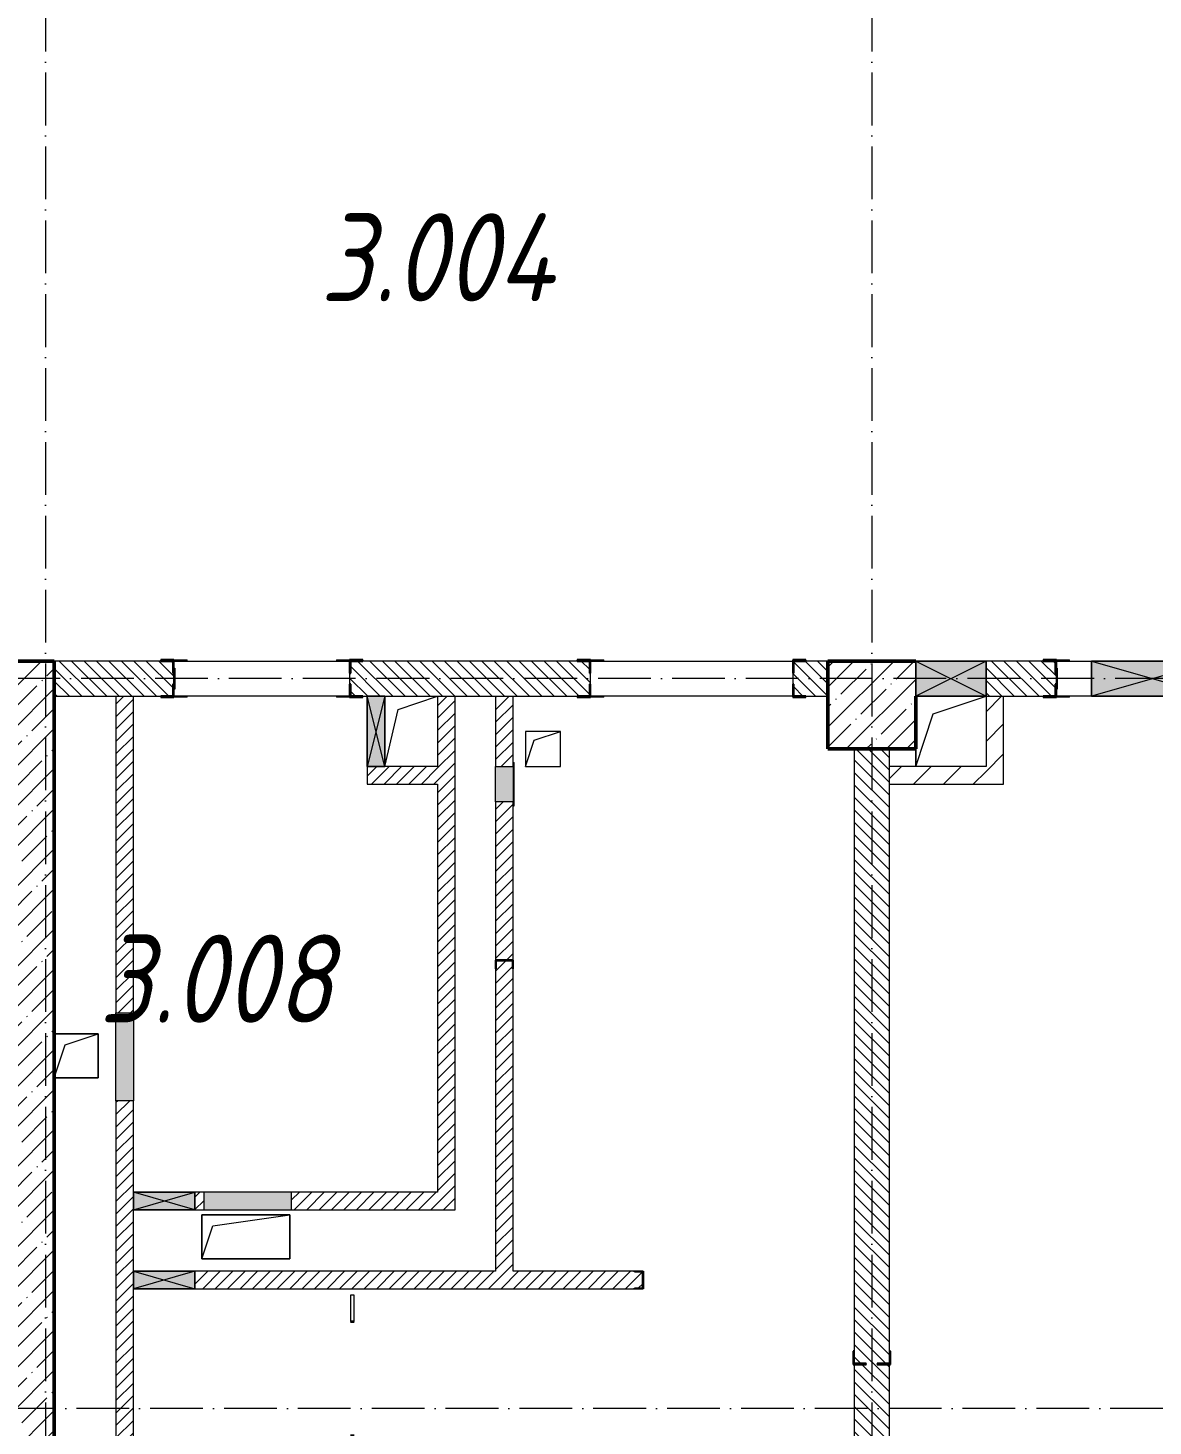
# Model space of a CAD drawing. Header units: millimetres. Extents: x -213536 to 1564669, y -45299 to 942238.
# Drawn here: x 562871 to 569271, y 345112 to 353062 of the extents above; entities that cross this region are included whole.
import ezdxf

# ---------------------------------------------------------------- set-up
doc = ezdxf.new("R2010")
doc.units = ezdxf.units.MM
doc.linetypes.add('50_200_ШТРИХ_1Т_ш5_п1_п1_', pattern=[700, 500, -100, 0, -100])
for name, color, linetype, lineweight in [('A-DETL-GENF-OTLN', 7, 'Continuous', 9), ('A-DOOR-OPNG-MCUT', 7, 'Continuous', 35), ('A-FLOR-____-OTLN', 7, 'Continuous', 9), ('A-GENM-____-MCUT', 7, 'Continuous', 25), ('A-GENM-____-OTLN', 7, 'Continuous', 9), ('A-GENM-____-OTLN-1', 7, 'Continuous', 25), ('A-GLAZ-____-OTLN', 7, 'Continuous', 9), ('A-WALL-____-MCUT', 7, 'Continuous', 13), ('A-WALL-____-MCUT-2', 7, 'Continuous', 50), ('A-WALL-____-PATT-1', 7, 'Continuous', 9), ('A-WALL-FNSH-MCUT-1', 7, 'Continuous', 9), ('I-WALL-____-OTLN', 7, 'Continuous', 9), ('S-COLS-____-MCUT', 7, 'Continuous', 50), ('S-COLS-____-OTLN', 7, 'Continuous', 9), ('S-GRID-____-OTLN-1', 7, '50_200_ШТРИХ_1Т_ш5_п1_п1_', 9), ('Марки помещений', 7, 'Continuous', 9)]:
    doc.layers.add(name, color=color, linetype=linetype, lineweight=lineweight)
doc.layers.add('A-DOOR-____-OTLN-1', color=7, linetype='Continuous', lineweight=9, true_color=0xffffff)
doc.layers.add('A-GLAZ-____-OTLN-1', color=7, linetype='Continuous', lineweight=9, true_color=0xc0c0c0)
doc.styles.add('ISOCPEUR_I_2', font='isocpeui.ttf', dxfattribs={"width": 0.85, "height": 2.3})
pattern_1 = [(135, (549721.475, 286281.11), (-35.35534, -35.35534), [])]
pattern_2 = [(45, (549721.475, 286281.11), (-35.35534, 35.35534), [])]
pattern_3 = [(45, (549721.47, 286281.11), (-84.85281, 84.85281), [])]

# ---------------------------------------------------------------- blocks, each defined once
blk = doc.blocks.new('BSC_Колонна _Прямоугольная - 500х500-V31-АР1_План отверстий 3 этажа в осях 1-64_Ю-ЯЯ')
at = {"layer": 'S-COLS-____-OTLN'}
h = blk.add_hatch(dxfattribs=at)
h.set_pattern_fill('FP_38', color=256, style=0, pattern_type=2)
h.set_pattern_definition([(45, (-17950, -62931.04), (-114.04925, 114.04925), []), (45, (-17835.95, -62931.04), (-114.04925, 114.04925), [201.613, -40.323, 3.353, -36.97])])
h.paths.add_polyline_path([(-250, -250), (250, -250), (250, 250), (-250, 250), (-250, 50)], flags=0)
at = {"layer": 'S-COLS-____-MCUT'}
for p, q in [((250, 250), (-250, 250)), ((-250, 250), (-250, -250)), ((250, -250), (250, 50)), ((-250, -250), (250, -250))]:
    blk.add_line(p, q, dxfattribs=at)
blk = doc.blocks.new('DOR_ДУ_распашная__1Ст_Прямоугольная_ШЕР - Вн_650х2100h_Кабинки С_у-18405741-АР1_План отверстий 3 этажа в осях 1-64_Ю-ЯЯ')
at = {"layer": 'A-DOOR-OPNG-MCUT'}
for p, q in [((-325, -10), (-325, 10)), ((325, 10), (325, -10))]:
    blk.add_line(p, q, dxfattribs=at)
blk = doc.blocks.new('154_Стойка_СКБ_Уголок - СМ-2480_200-28346303-АР1_План отверстий 3 этажа в осях 1-64_Ю-ЯЯ')
at = {"layer": 'A-GENM-____-MCUT'}
for p, q in [((125, 156), (125, 81)), ((200, 156), (125, 156)), ((125, 81), (131, 81)), ((131, 81), (131, 150)), ((131, 150), (200, 150)), ((200, 150), (200, 156)), ((131, 19), (125, 19)), ((125, 19), (125, -56)), ((131, -50), (131, 19)), ((125, -56), (200, -56)), ((200, -50), (131, -50)), ((200, -56), (200, -50))]:
    blk.add_line(p, q, dxfattribs=at)
blk = doc.blocks.new('Стойка_Влож_Полоса боковая - Полоса-V164-АР1_План отверстий 3 этажа в осях 1-64_Ю-ЯЯ')
at = {"layer": 'A-GENM-____-OTLN'}
for p, q in [((-5, 60), (0, 60)), ((-5, -60), (-5, 60)), ((0, 31), (0, -31)), ((0, -60), (-5, -60))]:
    blk.add_line(p, q, dxfattribs=at)
blk = doc.blocks.new('154_Стойка_СКБ_Уголок - СМ-2180_200-28268025-АР1_План отверстий 3 этажа в осях 1-64_Ю-ЯЯ')
at = {"layer": 'A-GENM-____-MCUT'}
for p, q in [((125, 156), (125, 81)), ((200, 156), (125, 156)), ((125, 81), (131, 81)), ((131, 81), (131, 150)), ((131, 150), (200, 150)), ((200, 150), (200, 156)), ((131, 19), (125, 19)), ((125, 19), (125, -56)), ((131, -50), (131, 19)), ((125, -56), (200, -56)), ((200, -50), (131, -50)), ((200, -56), (200, -50))]:
    blk.add_line(p, q, dxfattribs=at)
blk = doc.blocks.new('Стойка_Влож_Уголок_Опорный - Уголок-28213941-АР1_План отверстий 3 этажа в осях 1-64_Ю-ЯЯ')
at = {"layer": 'A-GENM-____-OTLN'}
for p, q in [((-212, -6), (-212, 0)), ((0, 0), (0, -6)), ((-212, -75), (-212, -6)), ((-212, -6), (-206, -6)), ((-212, -75), (-206, -75)), ((-6, -6), (0, -6)), ((-6, -75), (0, -75)), ((0, -6), (0, -75))]:
    blk.add_line(p, q, dxfattribs=at)
blk = doc.blocks.new('Стойка_Влож_Полоса боковая - Полоса-28213942-АР1_План отверстий 3 этажа в осях 1-64_Ю-ЯЯ')
at = {"layer": 'A-GENM-____-OTLN'}
for p, q in [((-5, 60), (0, 60)), ((-5, -60), (-5, 60)), ((0, -60), (-5, -60))]:
    blk.add_line(p, q, dxfattribs=at)
blk = doc.blocks.new('Фахверк_СКБ_Уголок - 200_3960_зеркало-28268689-АР1_План отверстий 3 этажа в осях 1-64_Ю-ЯЯ')
at = {"layer": 'A-GENM-____-MCUT'}
for p, q in [((200, 156), (125, 156)), ((125, 156), (125, 81)), ((125, 81), (131, 81)), ((131, 81), (131, 150)), ((131, 150), (200, 150)), ((200, 150), (200, 156)), ((131, 19), (125, 19)), ((125, 19), (125, -56)), ((131, -50), (131, 19)), ((125, -56), (200, -56)), ((200, -50), (131, -50)), ((200, -56), (200, -50))]:
    blk.add_line(p, q, dxfattribs=at)
blk = doc.blocks.new('Фахверк_СКБ_Уголок - 200_3550-28187522-АР1_План отверстий 3 этажа в осях 1-64_Ю-ЯЯ')
at = {"layer": 'A-GENM-____-MCUT'}
for p, q in [((125, 156), (50, 156)), ((50, 156), (50, 150)), ((50, 150), (119, 150)), ((119, 150), (119, 81)), ((119, 81), (125, 81)), ((125, 81), (125, 156)), ((125, 19), (119, 19)), ((119, 19), (119, -50)), ((125, -56), (125, 19)), ((119, -50), (50, -50)), ((50, -50), (50, -56)), ((50, -56), (125, -56))]:
    blk.add_line(p, q, dxfattribs=at)
blk = doc.blocks.new('154_Фахверк_СКБ_Швеллер - Тип_100_3960-28336563-АР1_План отверстий 3 этажа в осях 1-64_Ю-ЯЯ')
at = {"layer": 'A-GENM-____-MCUT'}
for p, q in [((125, 50), (175, 50)), ((125, -50), (125, 50)), ((128, 47), (128, -47)), ((175, 47), (128, 47)), ((175, 50), (175, 47)), ((175, -50), (125, -50)), ((128, -47), (175, -47)), ((175, -47), (175, -50))]:
    blk.add_line(p, q, dxfattribs=at)
blk = doc.blocks.new('154_Фахверк_СКБ_Швеллер - Тип_100_3960-28737914-АР1_План отверстий 3 этажа в осях 1-64_Ю-ЯЯ')
at = {"layer": 'A-GENM-____-MCUT'}
for p, q in [((175, 50), (125, 50)), ((125, 50), (125, -50)), ((128, 47), (175, 47)), ((128, -47), (128, 47)), ((175, 47), (175, 50)), ((125, -50), (175, -50)), ((175, -47), (128, -47)), ((175, -50), (175, -47))]:
    blk.add_line(p, q, dxfattribs=at)
blk = doc.blocks.new('AR_Отверстие Ниша - Лючок-32402626-АР1_План отверстий 3 этажа в осях 1-64_Ю-ЯЯ')
at = {"layer": 'A-GLAZ-____-OTLN'}
blk.add_hatch(color=256, dxfattribs=at).paths.add_polyline_path([(100, 50), (-100, 50), (-100, -50), (100, -50), (100, 33.2)], flags=0)
for p, q in [((-100, 50), (100, 50)), ((-100, -50), (-100, 50)), ((100, 50), (100, -50)), ((100, -50), (-100, -50))]:
    blk.add_line(p, q, dxfattribs=at)
blk = doc.blocks.new('Л_Общий_Лючок - Лючок-29753268-АР1_План отверстий 3 этажа в осях 1-64_Ю-ЯЯ')
at = {"layer": 'A-GLAZ-____-OTLN-1'}
blk.add_hatch(color=256, dxfattribs=at).paths.add_polyline_path([(-24, -6), (224, -6), (224, 0), (-24, 0)], flags=0)
at = {"layer": 'A-GLAZ-____-OTLN'}
for p, q in [((-24, 0), (-24, -6)), ((224, 0), (224, -6)), ((-24, -6), (224, -6))]:
    blk.add_line(p, q, dxfattribs=at)
blk = doc.blocks.new('AR_Отверстие Ниша - Лючок-32402650-АР1_План отверстий 3 этажа в осях 1-64_Ю-ЯЯ')
at = {"layer": 'A-GLAZ-____-OTLN'}
blk.add_hatch(color=256, dxfattribs=at).paths.add_polyline_path([(-250, 50), (-250, -50), (250, -50), (250, 50)], flags=0)
for p, q in [((250, 50), (-250, 50)), ((-250, 50), (-250, -50)), ((250, -50), (250, 50)), ((-250, -50), (250, -50))]:
    blk.add_line(p, q, dxfattribs=at)
blk = doc.blocks.new('AR_Отверстие Ниша - Лючок-32402598-АР1_План отверстий 3 этажа в осях 1-64_Ю-ЯЯ')
at = {"layer": 'A-GLAZ-____-OTLN'}
blk.add_hatch(color=256, dxfattribs=at).paths.add_polyline_path([(250, 50), (-250, 50), (-250, -50), (250, -50)], flags=0)
for p, q in [((-250, 50), (250, 50)), ((-250, -50), (-250, 50)), ((250, 50), (250, -50)), ((250, -50), (-250, -50))]:
    blk.add_line(p, q, dxfattribs=at)
blk = doc.blocks.new('AR_Отверстие прямоугольное _в плите_ - AR_Отверстие прямоугольное _в плите_-30458064-АР1_План отверстий 3 этажа в осях 1-64_Ю-ЯЯ')
at = {"layer": 'A-GENM-____-OTLN'}
for p, q in [((125, 125), (-125, 125)), ((-62.5, 62.5), (125, 125)), ((125, -125), (125, 125)), ((-125, -125), (-62.5, 62.5)), ((-125, -125), (125, -125))]:
    blk.add_line(p, q, dxfattribs=at)
blk = doc.blocks.new('AR_Отверстие прямоугольное _в плите_ - AR_Отверстие прямоугольное _в плите_-30459257-АР1_План отверстий 3 этажа в осях 1-64_Ю-ЯЯ')
at = {"layer": 'A-GENM-____-OTLN'}
for p, q in [((250, 125), (-250, 125)), ((-250, 125), (-250, -125)), ((-187.5, 62.5), (250, 125)), ((250, -125), (250, 125)), ((-250, -125), (-187.5, 62.5)), ((-250, -125), (250, -125))]:
    blk.add_line(p, q, dxfattribs=at)
blk = doc.blocks.new('AR_Отверстие прямоугольное _в плите_ - AR_Отверстие прямоугольное _в плите_-30459207-АР1_План отверстий 3 этажа в осях 1-64_Ю-ЯЯ')
at = {"layer": 'A-GENM-____-OTLN'}
for p, q in [((100, 100), (-100, 100)), ((-100, 100), (-100, -100)), ((-50, 50), (100, 100)), ((100, -100), (100, 100)), ((-100, -100), (-50, 50)), ((-100, -100), (100, -100))]:
    blk.add_line(p, q, dxfattribs=at)
blk = doc.blocks.new('AR_Отверстие прямоугольное _в плите_ - AR_Отверстие прямоугольное _в плите_-30459211-АР1_План отверстий 3 этажа в осях 1-64_Ю-ЯЯ')
at = {"layer": 'A-GENM-____-OTLN'}
for p, q in [((-100, 100), (200, 200)), ((-200, -200), (-100, 100)), ((-200, -100), (-200, -200))]:
    blk.add_line(p, q, dxfattribs=at)
blk = doc.blocks.new('AR_Отверстие прямоугольное _в плите_ - AR_Отверстие прямоугольное _в плите_-30552629-АР1_План отверстий 3 этажа в осях 1-64_Ю-ЯЯ')
at = {"layer": 'A-GENM-____-OTLN'}
for p, q in [((-75, 125), (150, 200)), ((-150, -200), (-75, 125))]:
    blk.add_line(p, q, dxfattribs=at)
blk = doc.blocks.new('AR_Отверстие прямоугольное _в стене__БезПР - AR_Отверстие прямоугольное _в стене__БезПР-36788626-АР1_План отверстий 3 этажа в осях 1-64_Ю-ЯЯ')
at = {"layer": 'A-GLAZ-____-OTLN'}
blk.add_hatch(color=256, dxfattribs=at).paths.add_polyline_path([(200, -50), (200, 50), (-200, 50), (-200, -50)], flags=0)
at = {"layer": 'A-DETL-GENF-OTLN'}
for p, q in [((-200, -50), (-200, 50)), ((-200, 50), (200, 50)), ((200, 50), (-200, -50)), ((-200, 50), (200, -50)), ((200, 50), (-200, 50)), ((-200, 50), (-200, -50)), ((200, 50), (200, -50)), ((200, -50), (200, 50)), ((200, -50), (-200, -50)), ((-200, -50), (200, -50))]:
    blk.add_line(p, q, dxfattribs=at)
at = {"layer": 'A-GLAZ-____-OTLN'}
blk.add_line((200, 50), (-200, 50), dxfattribs=at)
blk = doc.blocks.new('AR_Отверстие прямоугольное _в стене_ - AR_Отверстие прямоугольное _в стене__ОВ-36917871-АР1_План отверстий 3 этажа в осях 1-64_Ю-ЯЯ')
at = {"layer": 'A-GLAZ-____-OTLN'}
blk.add_hatch(color=256, dxfattribs=at).paths.add_polyline_path([(350, -100), (350, 100), (-350, 100), (-350, -100)], flags=0)
at = {"layer": 'A-DETL-GENF-OTLN'}
for p, q in [((-350, -100), (-350, 100)), ((-350, 100), (350, 100)), ((350, 100), (-350, -100)), ((-350, 100), (350, -100)), ((350, 100), (-350, 100)), ((-350, 100), (-350, -100)), ((350, 100), (350, -100)), ((350, -100), (350, 100)), ((350, -100), (-350, -100)), ((-350, -100), (350, -100))]:
    blk.add_line(p, q, dxfattribs=at)
blk = doc.blocks.new('AR_Отверстие прямоугольное _в стене__БезПР - AR_Отверстие прямоугольное _в стене__БезПР-36428632-АР1_План отверстий 3 этажа в осях 1-64_Ю-ЯЯ')
at = {"layer": 'A-GLAZ-____-OTLN'}
blk.add_hatch(color=256, dxfattribs=at).paths.add_polyline_path([(200, -100), (200, 100), (-200, 100), (-200, -100)], flags=0)
at = {"layer": 'A-DETL-GENF-OTLN'}
for p, q in [((-200, -100), (-200, 100)), ((-200, 100), (200, 100)), ((200, 100), (-200, -100)), ((-200, 100), (200, -100)), ((200, 100), (-200, 100)), ((-200, 100), (-200, -100)), ((200, 100), (200, -100)), ((200, -100), (200, 100)), ((200, -100), (-200, -100)), ((-200, -100), (200, -100))]:
    blk.add_line(p, q, dxfattribs=at)
at = {"layer": 'A-GLAZ-____-OTLN'}
blk.add_line((200, 100), (-200, 100), dxfattribs=at)
blk = doc.blocks.new('AR_Отверстие прямоугольное _в стене__БезПР - AR_Отверстие прямоугольное _в стене__БезПР-36427791-АР1_План отверстий 3 этажа в осях 1-64_Ю-ЯЯ')
at = {"layer": 'A-GLAZ-____-OTLN'}
blk.add_hatch(color=256, dxfattribs=at).paths.add_polyline_path([(175, -50), (175, 50), (-175, 50), (-175, -50)], flags=0)
at = {"layer": 'A-DETL-GENF-OTLN'}
for p, q in [((-175, -50), (-175, 50)), ((-175, 50), (175, 50)), ((175, 50), (-175, -50)), ((-175, 50), (175, -50)), ((175, 50), (-175, 50)), ((-175, 50), (-175, -50)), ((175, 50), (175, -50)), ((175, -50), (175, 50)), ((175, -50), (-175, -50)), ((-175, -50), (175, -50))]:
    blk.add_line(p, q, dxfattribs=at)
at = {"layer": 'A-GLAZ-____-OTLN'}
blk.add_line((175, 50), (-175, 50), dxfattribs=at)

msp = doc.modelspace()

# ---------------------------------------------------------------- hatches: boundary and pattern name
at = {"layer": 'A-WALL-____-PATT-1'}
h = msp.add_hatch(dxfattribs=at)
h.set_pattern_fill('FP_12', color=256, style=0, pattern_type=2)
h.set_pattern_definition([(45, (549721.47, 286281.11), (-114.04925, 114.04925), []), (45, (549835.52, 286281.11), (-114.04925, 114.04925), [201.612, -40.322, 3.353, -36.97])])
h.paths.add_polyline_path([(562771.5, 341962.2), (563021.5, 341962.2), (563021.5, 349462.2), (562771.5, 349462.2), (562771.5, 343504.6)], flags=0)
h = msp.add_hatch(dxfattribs=at)
h.set_pattern_fill('FP_9', color=256, style=0, pattern_type=2)
h.set_pattern_definition(pattern_1)
h.paths.add_polyline_path([(567421.5, 349262.2), (567421.5, 349462.2), (567227.5, 349462.2), (567227.5, 349393.2), (567221.5, 349393.2), (567221.5, 349331.2), (567227.5, 349331.2), (567227.5, 349262.2), (567382.1, 349262.2)], flags=0)
h.paths.add_polyline_path([(563626.5, 349262.2), (563695.5, 349262.2), (563695.5, 349331.2), (563701.5, 349331.2), (563701.5, 349393.2), (563695.5, 349393.2), (563695.5, 349462.2), (563021.5, 349462.2), (563021.5, 349262.2)], flags=0)
h.paths.add_polyline_path([(564707.5, 349262.2), (566065.5, 349262.2), (566065.5, 349331.2), (566071.5, 349331.2), (566071.5, 349393.2), (566065.5, 349393.2), (566065.5, 349462.2), (564707.5, 349462.2), (564707.5, 349393.2), (564701.5, 349393.2), (564701.5, 349331.2), (564707.5, 349331.2)], flags=0)
h = msp.add_hatch(dxfattribs=at)
h.set_pattern_fill('FP_9', color=256, style=0, pattern_type=2)
h.set_pattern_definition(pattern_1)
h.paths.add_polyline_path([(568646.5, 349262.2), (568715.5, 349262.2), (568715.5, 349331.2), (568721.5, 349331.2), (568721.5, 349393.2), (568715.5, 349393.2), (568715.5, 349462.2), (568321.5, 349462.2), (568321.5, 349262.2)], flags=0)
h = msp.add_hatch(dxfattribs=at)
h.set_pattern_fill('FP_8', color=256, style=0, pattern_type=2)
h.set_pattern_definition(pattern_2)
h.paths.add_polyline_path([(563371.5, 341712.2), (563471.5, 341712.2), (563471.5, 342322.2), (563371.5, 342322.2)], flags=0)
h.paths.add_polyline_path([(563471.5, 342722.2), (563471.5, 343742.2), (563468.5, 343742.2), (563468.5, 343789.2), (563374.5, 343789.2), (563374.5, 343742.2), (563371.5, 343742.2), (563371.5, 342722.2), (563395.6, 342722.2)], flags=0)
h.paths.add_polyline_path([(563468.5, 343792.2), (563471.5, 343792.2), (563471.5, 344282.2), (563371.5, 344282.2), (563371.5, 343792.2), (563421.2, 343792.2)], flags=0)
h.paths.add_polyline_path([(563471.5, 344582.2), (563471.5, 346962.2), (563371.5, 346962.2), (563371.5, 344582.2), (563440.1, 344582.2)], flags=0)
h.paths.add_polyline_path([(563371.5, 347462.2), (563471.5, 347462.2), (563471.5, 349262.2), (563371.5, 349262.2)], flags=0)
h = msp.add_hatch(dxfattribs=at)
h.set_pattern_fill('FP_8', color=256, style=0, pattern_type=2)
h.set_pattern_definition(pattern_2)
h.paths.add_polyline_path([(565201.5, 346442.2), (565301.5, 346442.2), (565301.5, 349262.2), (565201.5, 349262.2), (565201.5, 346733.5)], flags=0)
h = msp.add_hatch(dxfattribs=at)
h.set_pattern_fill('FP_8', color=256, style=0, pattern_type=2)
h.set_pattern_definition(pattern_2)
h.paths.add_polyline_path([(565614.6, 345992.2), (565631.5, 345992.2), (565631.5, 347712.2), (565628.5, 347712.2), (565628.5, 347759.2), (565534.5, 347759.2), (565534.5, 347712.2), (565531.5, 347712.2), (565531.5, 345992.2)], flags=0)
h.paths.add_polyline_path([(565614.6, 347762.2), (565631.5, 347762.2), (565631.5, 348662.2), (565531.5, 348662.2), (565531.5, 347762.2), (565534.5, 347762.2)], flags=0)
h.paths.add_polyline_path([(565631.5, 348862.2), (565631.5, 349262.2), (565531.5, 349262.2), (565531.5, 348862.2), (565614.6, 348862.2)], flags=0)
h = msp.add_hatch(dxfattribs=at)
h.set_pattern_fill('FP_7', color=256, style=0, pattern_type=2)
h.set_pattern_definition(pattern_3)
h.paths.add_polyline_path([(568421.5, 348762.2), (568421.5, 349262.2), (568321.5, 349262.2), (568321.5, 348762.2)], flags=0)
h = msp.add_hatch(dxfattribs=at)
h.set_pattern_fill('FP_9', color=256, style=0, pattern_type=2)
h.set_pattern_definition(pattern_1)
h.paths.add_polyline_path([(567571.5, 341962.2), (567771.5, 341962.2), (567771.5, 345462.2), (567702.5, 345462.2), (567702.5, 345468.2), (567771.5, 345468.2), (567771.5, 348962.2), (567571.5, 348962.2), (567571.5, 345468.2), (567640.5, 345468.2), (567640.5, 345462.2), (567571.5, 345462.2), (567571.5, 343504.6)], flags=0)
h = msp.add_hatch(dxfattribs=at)
h.set_pattern_fill('FP_8', color=256, style=0, pattern_type=2)
h.set_pattern_definition(pattern_2)
h.paths.add_polyline_path([(564901.5, 348762.2), (564901.5, 348862.2), (564801.5, 348862.2), (564801.5, 348762.2)], flags=0)
h = msp.add_hatch(dxfattribs=at)
h.set_pattern_fill('FP_8', color=256, style=0, pattern_type=2)
h.set_pattern_definition(pattern_2)
h.paths.add_polyline_path([(565201.5, 348762.2), (565201.5, 348862.2), (564901.5, 348862.2), (564901.5, 348762.2)], flags=0)
h = msp.add_hatch(dxfattribs=at)
h.set_pattern_fill('FP_7', color=256, style=0, pattern_type=2)
h.set_pattern_definition(pattern_3)
h.paths.add_polyline_path([(568321.5, 348762.2), (568321.5, 348862.2), (567771.5, 348862.2), (567771.5, 348762.2)], flags=0)
h = msp.add_hatch(dxfattribs=at)
h.set_pattern_fill('FP_8', color=256, style=0, pattern_type=2)
h.set_pattern_definition(pattern_2)
h.paths.add_polyline_path([(563847.2, 346342.2), (563871.5, 346342.2), (563871.5, 346442.2), (563821.5, 346442.2), (563821.5, 346342.2)], flags=0)
h.paths.add_polyline_path([(564371.5, 346342.2), (565301.5, 346342.2), (565301.5, 346442.2), (564371.5, 346442.2), (564371.5, 346394.2)], flags=0)
h = msp.add_hatch(dxfattribs=at)
h.set_pattern_fill('FP_8', color=256, style=0, pattern_type=2)
h.set_pattern_definition(pattern_2)
h.paths.add_polyline_path([(563847.2, 345892.2), (566321.5, 345892.2), (566321.5, 345895.2), (566368.5, 345895.2), (566368.5, 345989.2), (566321.5, 345989.2), (566321.5, 345992.2), (563821.5, 345992.2), (563821.5, 345892.2)], flags=0)

# ---------------------------------------------------------------- linework, layer by layer
at = {"color": 2, "lineweight": 30}
for points in [[(563021.5, 349462.2), (557321.5, 349462.2), (557321.5, 348312.2), (555396.5, 348312.2)], [(567421.5, 349462.2), (567921.5, 349462.2)]]:
    msp.add_lwpolyline(points, dxfattribs=at)
at = {"layer": 'A-FLOR-____-OTLN'}
for p, q in [((567921.5, 348862.2), (567921.5, 348962.2)), ((563021.5, 347342.2), (563271.5, 347342.2)), ((563271.5, 347342.2), (563271.5, 347092.2)), ((563271.5, 347092.2), (563021.5, 347092.2)), ((563861.5, 346312.2), (564361.5, 346312.2)), ((563861.5, 346062.2), (563861.5, 346312.2)), ((564361.5, 346312.2), (564361.5, 346062.2)), ((564361.5, 346062.2), (563861.5, 346062.2))]:
    msp.add_line(p, q, dxfattribs=at)
at = {"layer": 'A-WALL-____-MCUT'}
for p, q in [((563626.5, 349462.2), (563021.5, 349462.2)), ((565996.5, 349462.2), (564776.5, 349462.2)), ((567421.5, 349462.2), (567296.5, 349462.2)), ((568646.5, 349462.2), (568321.5, 349462.2)), ((563701.5, 349331.2), (563701.5, 349393.2)), ((564701.5, 349393.2), (564701.5, 349331.2)), ((566071.5, 349331.2), (566071.5, 349393.2)), ((567221.5, 349393.2), (567221.5, 349331.2)), ((563021.5, 349262.2), (563626.5, 349262.2)), ((564776.5, 349262.2), (564801.5, 349262.2)), ((564901.5, 349262.2), (565996.5, 349262.2)), ((567296.5, 349262.2), (567421.5, 349262.2)), ((568321.5, 349262.2), (568646.5, 349262.2)), ((567571.5, 348962.2), (567571.5, 345537.2)), ((567771.5, 345537.2), (567771.5, 348962.2)), ((567571.5, 345462.2), (567571.5, 341962.2)), ((567771.5, 341962.2), (567771.5, 345462.2))]:
    msp.add_line(p, q, dxfattribs=at)
at = {"layer": 'A-WALL-____-MCUT-2'}
for p, q in [((563021.5, 349462.2), (562571.5, 349462.2)), ((563021.5, 341962.2), (563021.5, 349462.2))]:
    msp.add_line(p, q, dxfattribs=at)
at = {"layer": 'A-WALL-FNSH-MCUT-1'}
for p, q in [((563371.5, 349262.2), (563371.5, 347462.2)), ((563471.5, 347462.2), (563471.5, 349262.2)), ((565201.5, 349262.2), (565201.5, 348862.2)), ((565301.5, 346342.2), (565301.5, 349262.2)), ((565531.5, 349262.2), (565531.5, 348862.2)), ((565631.5, 348862.2), (565631.5, 349262.2)), ((568321.5, 349262.2), (568321.5, 348862.2)), ((568421.5, 348762.2), (568421.5, 349262.2)), ((564801.5, 348862.2), (564801.5, 348762.2)), ((565201.5, 348862.2), (564901.5, 348862.2)), ((568321.5, 348862.2), (567771.5, 348862.2)), ((564801.5, 348762.2), (565201.5, 348762.2)), ((565201.5, 348762.2), (565201.5, 346442.2)), ((567771.5, 348762.2), (568421.5, 348762.2)), ((565531.5, 348662.2), (565531.5, 347762.2)), ((565631.5, 347762.2), (565631.5, 348662.2)), ((565531.5, 347712.2), (565531.5, 345992.2)), ((565631.5, 345992.2), (565631.5, 347712.2)), ((563371.5, 346962.2), (563371.5, 344582.2)), ((563471.5, 346442.2), (563471.5, 346962.2)), ((563871.5, 346442.2), (563821.5, 346442.2)), ((565201.5, 346442.2), (564371.5, 346442.2)), ((563471.5, 345992.2), (563471.5, 346342.2)), ((563821.5, 346342.2), (563871.5, 346342.2)), ((564371.5, 346342.2), (565301.5, 346342.2)), ((565531.5, 345992.2), (563821.5, 345992.2)), ((566321.5, 345992.2), (565631.5, 345992.2)), ((563471.5, 344582.2), (563471.5, 345892.2)), ((563821.5, 345892.2), (566321.5, 345892.2)), ((564726.5, 345857.2), (564706.5, 345857.2)), ((564706.5, 345857.2), (564706.5, 345707.2)), ((564726.5, 345707.2), (564726.5, 345857.2))]:
    msp.add_line(p, q, dxfattribs=at)
at = {"layer": 'I-WALL-____-OTLN'}
for p, q in [((563701.5, 349462.2), (564701.5, 349462.2)), ((566071.5, 349462.2), (567221.5, 349462.2)), ((568721.5, 349462.2), (568921.5, 349462.2)), ((564701.5, 349262.2), (563701.5, 349262.2)), ((567221.5, 349262.2), (566071.5, 349262.2)), ((568921.5, 349262.2), (568721.5, 349262.2))]:
    msp.add_line(p, q, dxfattribs=at)
at = {"layer": 'S-GRID-____-OTLN-1', "color": 251, "ltscale": 0.6, "true_color": 0x636466}
for p, q in [((562971.5, 377174), (562971.5, 339172.7)), ((567671.5, 377174), (567671.5, 339172.7)), ((653795.9, 349362.2), (545052.7, 349362.2)), ((625201.5, 345212.2), (545052.7, 345212.2))]:
    msp.add_line(p, q, dxfattribs=at)

# ---------------------------------------------------------------- block references
at = {"layer": 'A-DOOR-____-OTLN-1', "rotation": 90.00000000000007}
msp.add_blockref('DOR_ДУ_распашная__1Ст_Прямоугольная_ШЕР - Вн_650х2100h_Кабинки С_у-18405741-АР1_План отверстий 3 этажа в осях 1-64_Ю-ЯЯ', (564716.5, 345382.2), dxfattribs=at)
at = {"layer": 'A-GENM-____-OTLN'}
for name, p, rotation in [('Стойка_Влож_Уголок_Опорный - Уголок-28213941-АР1_План отверстий 3 этажа в осях 1-64_Ю-ЯЯ', (563701.5, 349468.2), 89.99999999999955), ('Стойка_Влож_Полоса боковая - Полоса-28213942-АР1_План отверстий 3 этажа в осях 1-64_Ю-ЯЯ', (563701.5, 349362.2), 180), ('Стойка_Влож_Уголок_Опорный - Уголок-28213941-АР1_План отверстий 3 этажа в осях 1-64_Ю-ЯЯ', (564701.5, 349256.2), 269.9999999999995), ('Стойка_Влож_Уголок_Опорный - Уголок-28213941-АР1_План отверстий 3 этажа в осях 1-64_Ю-ЯЯ', (566071.5, 349468.2), 89.99999999999955), ('Стойка_Влож_Уголок_Опорный - Уголок-28213941-АР1_План отверстий 3 этажа в осях 1-64_Ю-ЯЯ', (568721.5, 349468.2), 89.99999999999955), ('Стойка_Влож_Полоса боковая - Полоса-V164-АР1_План отверстий 3 этажа в осях 1-64_Ю-ЯЯ', (568721.5, 349362.2), 180)]:
    msp.add_blockref(name, p, dxfattribs=dict(at, rotation=rotation))
for name, p in [('AR_Отверстие прямоугольное _в плите_ - AR_Отверстие прямоугольное _в плите_-30552629-АР1_План отверстий 3 этажа в осях 1-64_Ю-ЯЯ', (565051.5, 349062.2)), ('AR_Отверстие прямоугольное _в плите_ - AR_Отверстие прямоугольное _в плите_-30459211-АР1_План отверстий 3 этажа в осях 1-64_Ю-ЯЯ', (568121.5, 349062.2)), ('AR_Отверстие прямоугольное _в плите_ - AR_Отверстие прямоугольное _в плите_-30459207-АР1_План отверстий 3 этажа в осях 1-64_Ю-ЯЯ', (565801.5, 348962.2)), ('AR_Отверстие прямоугольное _в плите_ - AR_Отверстие прямоугольное _в плите_-30458064-АР1_План отверстий 3 этажа в осях 1-64_Ю-ЯЯ', (563146.5, 347217.2)), ('AR_Отверстие прямоугольное _в плите_ - AR_Отверстие прямоугольное _в плите_-30459257-АР1_План отверстий 3 этажа в осях 1-64_Ю-ЯЯ', (564111.5, 346187.2))]:
    msp.add_blockref(name, p, dxfattribs=at)
at = {"layer": 'A-GENM-____-OTLN-1'}
for name, p, rotation in [('154_Стойка_СКБ_Уголок - СМ-2180_200-28268025-АР1_План отверстий 3 этажа в осях 1-64_Ю-ЯЯ', (563826.5, 349412.2), 180), ('154_Стойка_СКБ_Уголок - СМ-2180_200-28268025-АР1_План отверстий 3 этажа в осях 1-64_Ю-ЯЯ', (566196.5, 349412.2), 180), ('154_Стойка_СКБ_Уголок - СМ-2480_200-28346303-АР1_План отверстий 3 этажа в осях 1-64_Ю-ЯЯ', (568846.5, 349412.2), 180), ('154_Фахверк_СКБ_Швеллер - Тип_100_3960-28737914-АР1_План отверстий 3 этажа в осях 1-64_Ю-ЯЯ', (565581.5, 347887.2), 270.0000000000001), ('154_Фахверк_СКБ_Швеллер - Тип_100_3960-28336563-АР1_План отверстий 3 этажа в осях 1-64_Ю-ЯЯ', (566496.5, 345942.2), 180), ('Фахверк_СКБ_Уголок - 200_3550-28187522-АР1_План отверстий 3 этажа в осях 1-64_Ю-ЯЯ', (567621.5, 345587.2), 269.9999999999999)]:
    msp.add_blockref(name, p, dxfattribs=dict(at, rotation=rotation))
for name, p in [('154_Стойка_СКБ_Уголок - СМ-2180_200-28268025-АР1_План отверстий 3 этажа в осях 1-64_Ю-ЯЯ', (564576.5, 349312.2)), ('Фахверк_СКБ_Уголок - 200_3960_зеркало-28268689-АР1_План отверстий 3 этажа в осях 1-64_Ю-ЯЯ', (567096.5, 349312.2))]:
    msp.add_blockref(name, p, dxfattribs=at)
at = {"layer": 'A-GLAZ-____-OTLN'}
for name, p in [('AR_Отверстие прямоугольное _в стене__БезПР - AR_Отверстие прямоугольное _в стене__БезПР-36428632-АР1_План отверстий 3 этажа в осях 1-64_Ю-ЯЯ', (568121.5, 349362.2)), ('AR_Отверстие прямоугольное _в стене_ - AR_Отверстие прямоугольное _в стене__ОВ-36917871-АР1_План отверстий 3 этажа в осях 1-64_Ю-ЯЯ', (569271.5, 349362.2)), ('AR_Отверстие прямоугольное _в стене__БезПР - AR_Отверстие прямоугольное _в стене__БезПР-36427791-АР1_План отверстий 3 этажа в осях 1-64_Ю-ЯЯ', (563646.5, 345942.2))]:
    msp.add_blockref(name, p, dxfattribs=at)
for name, p, rotation in [('AR_Отверстие прямоугольное _в стене__БезПР - AR_Отверстие прямоугольное _в стене__БезПР-36788626-АР1_План отверстий 3 этажа в осях 1-64_Ю-ЯЯ', (564851.5, 349062.2), 270.0000000000001), ('AR_Отверстие Ниша - Лючок-32402626-АР1_План отверстий 3 этажа в осях 1-64_Ю-ЯЯ', (565581.5, 348762.2), 270.0000000000001), ('Л_Общий_Лючок - Лючок-29753268-АР1_План отверстий 3 этажа в осях 1-64_Ю-ЯЯ', (565631.5, 348662.2), 90.0000000000001), ('AR_Отверстие Ниша - Лючок-32402598-АР1_План отверстий 3 этажа в осях 1-64_Ю-ЯЯ', (563421.5, 347212.2), 270.0000000000001), ('AR_Отверстие прямоугольное _в стене__БезПР - AR_Отверстие прямоугольное _в стене__БезПР-36427791-АР1_План отверстий 3 этажа в осях 1-64_Ю-ЯЯ', (563646.5, 346392.2), 180), ('AR_Отверстие Ниша - Лючок-32402650-АР1_План отверстий 3 этажа в осях 1-64_Ю-ЯЯ', (564121.5, 346392.2), 180)]:
    msp.add_blockref(name, p, dxfattribs=dict(at, rotation=rotation))
at = {"layer": 'S-COLS-____-OTLN'}
msp.add_blockref('BSC_Колонна _Прямоугольная - 500х500-V31-АР1_План отверстий 3 этажа в осях 1-64_Ю-ЯЯ', (567671.5, 349212.2), dxfattribs=at)

# ---------------------------------------------------------------- texts
at = {"layer": 'Марки помещений', "char_height": 500, "attachment_point": 1, "style": 'ISOCPEUR_I_2'}
for s, insert, width in [('3.004', (564534, 352007.9), 817.721), ('3.008', (563276.4, 347906), 785.654)]:
    msp.add_mtext(s, dxfattribs=dict(at, insert=insert, width=width))

doc.saveas('drawing.dxf')
